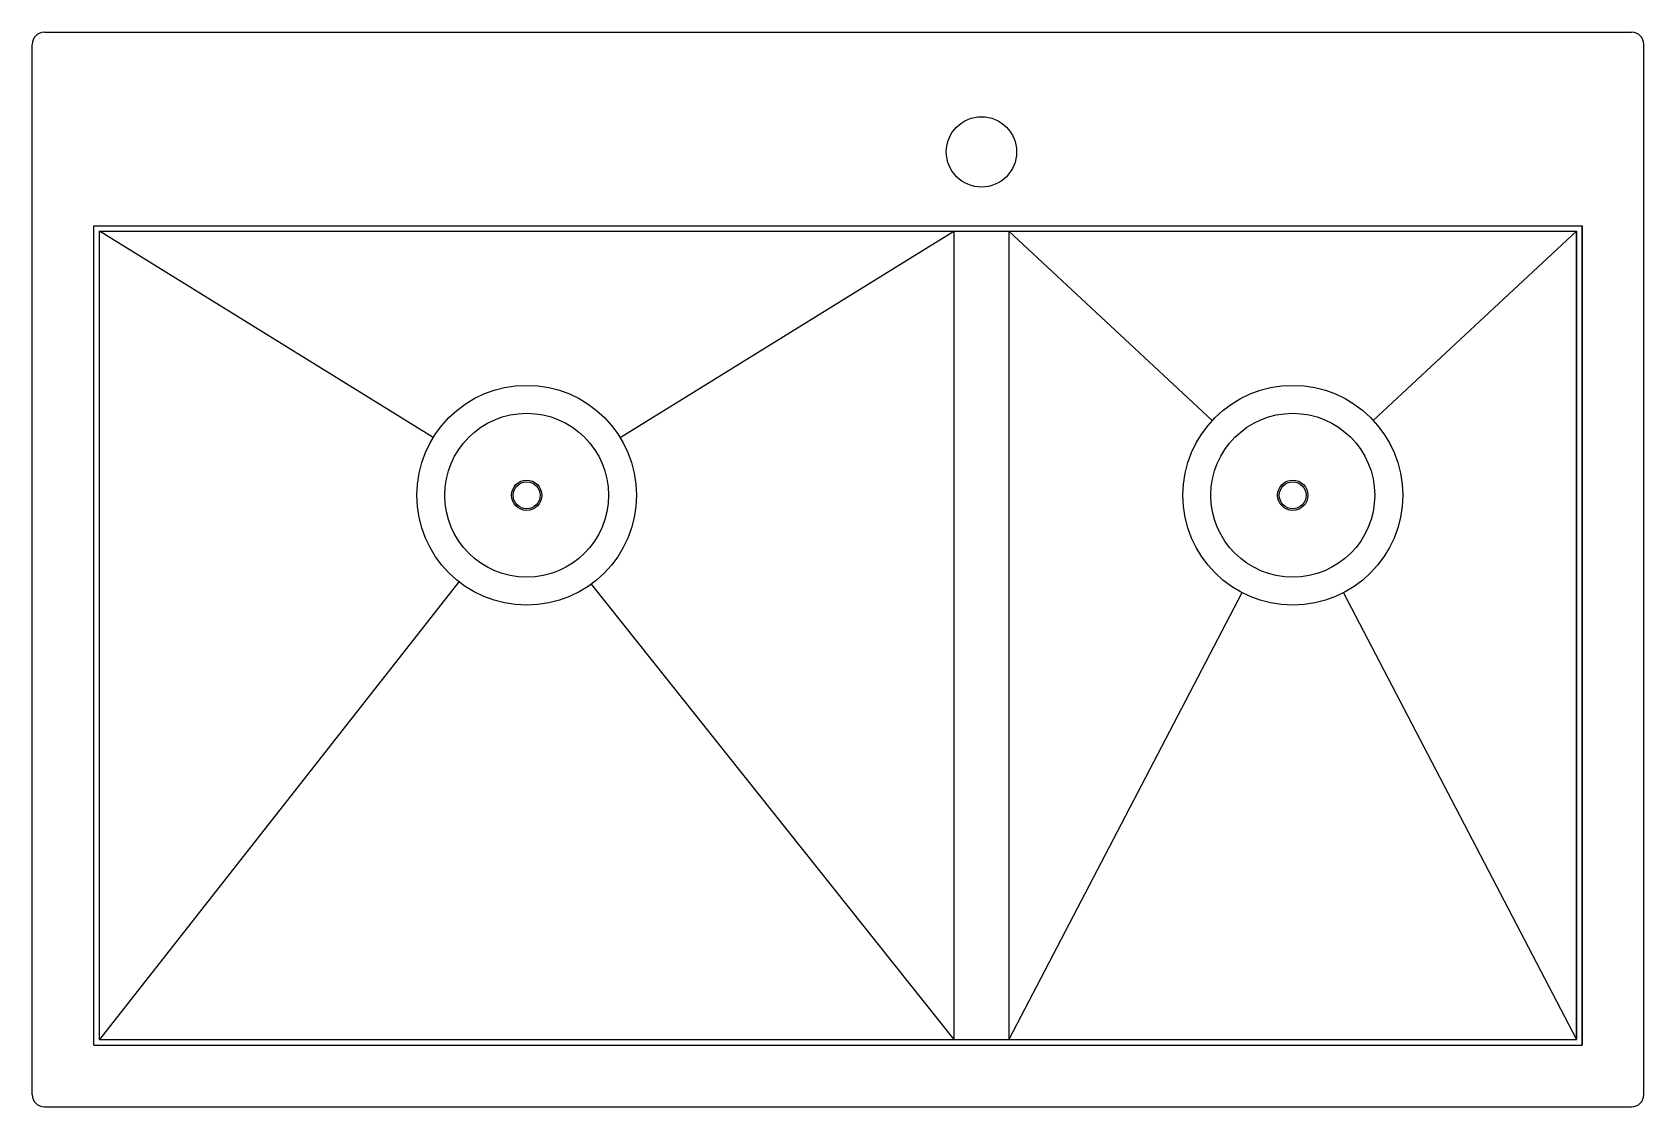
# Model space of a CAD drawing. Header units: inches. Extents: x 4756.3 to 4789.3, y -38.3 to -16.3.
import ezdxf

# ---------------------------------------------------------------- set-up
doc = ezdxf.new("R2010")
doc.units = ezdxf.units.IN
doc.header["$LTSCALE"] = 0.64311
doc.header["$MEASUREMENT"] = 0
doc.header["$PDSIZE"] = 0.3125
doc.layers.get('0').update_dxf_attribs({"color": 255, "linetype": 'CONTINUOUS'})
doc.layers.get('Defpoints').update_dxf_attribs({"linetype": 'CONTINUOUS'})
doc.styles.get("Standard").update_dxf_attribs({"font": 'txt', "width": 0.8})

msp = doc.modelspace()

# ---------------------------------------------------------------- linework, layer by layer
for p, q in [((4756.506, -16.256), (4789.006, -16.256)), ((4756.256, -38.006), (4756.256, -16.506)), ((4789.256, -38.006), (4789.256, -16.506)), ((4757.52, -20.22), (4787.992, -20.22)), ((4757.52, -36.992), (4757.52, -20.22)), ((4757.631, -20.331), (4787.881, -20.331)), ((4757.631, -36.881), (4757.631, -20.331)), ((4764.467, -24.554), (4757.631, -20.331)), ((4768.295, -24.554), (4775.131, -20.331)), ((4775.131, -20.331), (4775.131, -36.881)), ((4780.421, -24.204), (4776.256, -20.331)), ((4776.256, -20.331), (4776.256, -36.881)), ((4783.717, -24.204), (4787.881, -20.331)), ((4787.881, -20.331), (4787.881, -36.881)), ((4787.881, -36.881), (4787.881, -20.331)), ((4787.992, -20.22), (4787.992, -36.992)), ((4787.992, -36.992), (4787.992, -20.22)), ((4764.992, -27.506), (4757.631, -36.881)), ((4767.701, -27.558), (4775.131, -36.881)), ((4781.028, -27.731), (4776.256, -36.881)), ((4783.109, -27.731), (4787.881, -36.881)), ((4757.631, -36.881), (4787.881, -36.881)), ((4757.52, -36.992), (4787.992, -36.992)), ((4756.506, -38.256), (4789.006, -38.256))]:
    msp.add_line(p, q)
for centre, radius in [((4775.694, -18.706), 0.72), ((4766.381, -25.736), 2.25), ((4782.069, -25.736), 2.25), ((4766.381, -25.736), 1.678), ((4782.069, -25.736), 1.678), ((4766.381, -25.736), 0.31), ((4766.381, -25.736), 0.276), ((4782.069, -25.736), 0.31), ((4782.069, -25.736), 0.276)]:
    msp.add_circle(centre, radius)
for centre, start, end in [((4756.506, -16.506), 90, 180), ((4789.006, -16.506), 360, 90), ((4756.506, -38.006), 180, 270), ((4789.006, -38.006), 270, 0)]:
    msp.add_arc(centre, 0.25, start, end)
at = {"layer": 'Defpoints'}
msp.add_point((4775.694, -18.706), dxfattribs=at)

# ---------------------------------------------------------------- texts
for tag, p, s in [('MODELNUMBER', (4772.746, -27.252), 'K-3839-1'), ('TRADENAME', (4772.746, -27.254), 'VAULT/SMART DIVIDE'), ('PRODUCT', (4772.746, -27.255), 'KITCHEN SINK')]:
    msp.add_attdef(tag, p, s, height=0.001, dxfattribs=at)

doc.saveas('drawing.dxf')
